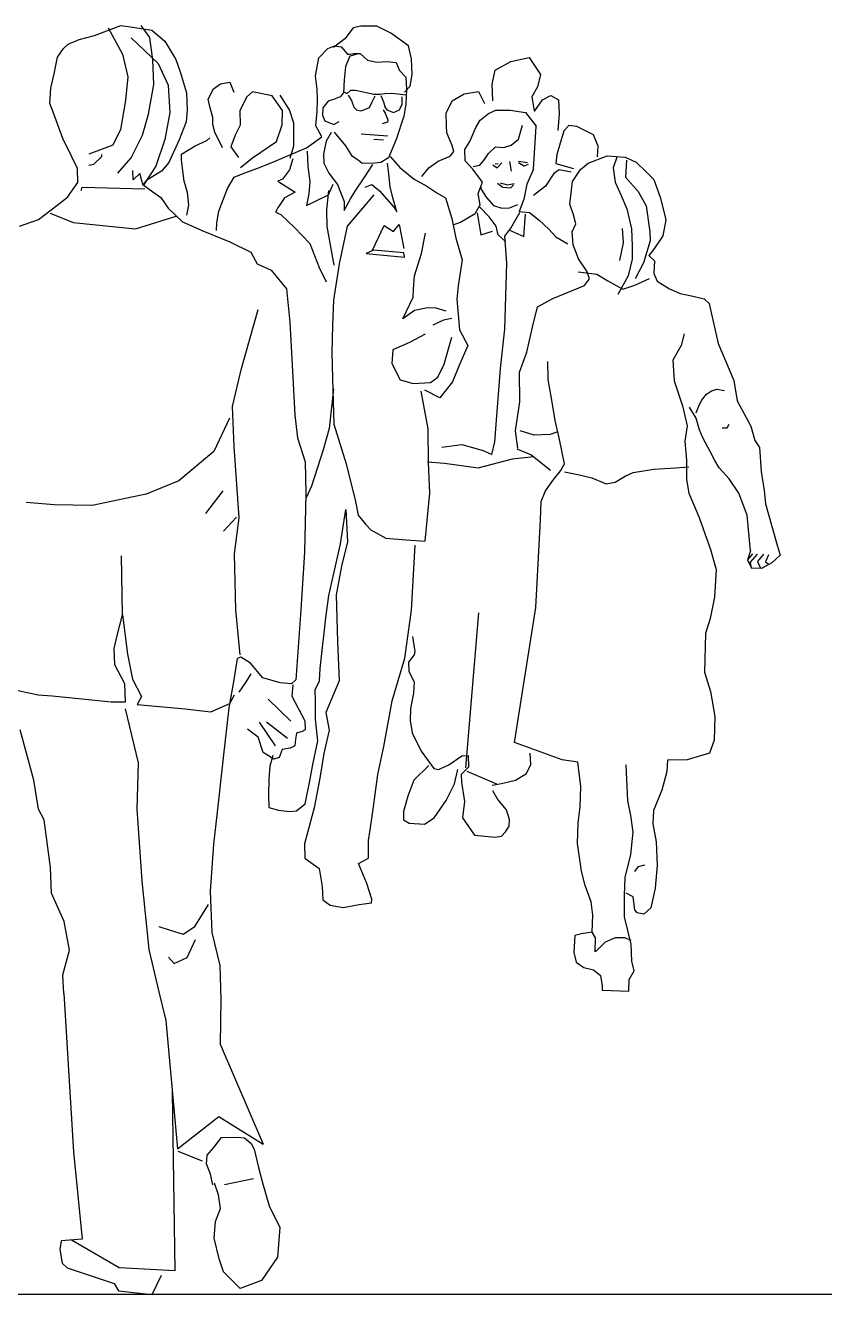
# Model space of a CAD drawing. Header units: millimetres. Extents: x 71 to 407, y 12 to 405.
# Drawn here: x 219.191 to 220.343, y 386.902 to 388.732 of the extents above; entities that cross this region are included whole.
import ezdxf

# ---------------------------------------------------------------- set-up
doc = ezdxf.new("R2010")
doc.units = ezdxf.units.MM
doc.header["$LTSCALE"] = 0.25
doc.layers.add('EXTERN-I', color=251, linetype='Continuous')
doc.layers.add('VEGETACAO', color=84, linetype='Continuous')

# ---------------------------------------------------------------- blocks, each defined once
blk = doc.blocks.new('Crowd')
for p, q in [((-0.0586, 1.8091), (-0.0366, 1.815)), ((-0.0366, 1.815), (0.0015, 1.8294)), ((-0.0168, 1.826), (0.0037, 1.788)), ((0.0015, 1.8294), (0.0154, 1.8272)), ((0.0154, 1.8272), (0.0461, 1.8225)), ((0.0432, 1.8117), (0.0307, 1.829)), ((0.0477, 1.7795), (0.0432, 1.8117)), ((0.0461, 1.8225), (0.0648, 1.8065)), ((0.3361, 1.8256), (0.3241, 1.8101)), ((0.3474, 1.828), (0.3361, 1.8256)), ((0.3704, 1.8284), (0.3474, 1.828)), ((0.3905, 1.818), (0.3704, 1.8284)), ((0.4162, 1.8), (0.3905, 1.818)), ((-0.0897, 1.7834), (-0.0814, 1.7958)), ((-0.0814, 1.7958), (-0.0747, 1.8021)), ((-0.0747, 1.8021), (-0.0586, 1.8091)), ((0.0165, 1.8112), (0.0554, 1.7742)), ((0.0648, 1.8065), (0.0805, 1.7801)), ((0.2868, 1.7826), (0.2998, 1.7959)), ((0.2998, 1.7959), (0.3096, 1.7998)), ((0.3241, 1.8101), (0.3081, 1.7976)), ((0.3096, 1.7998), (0.3188, 1.7984)), ((0.3188, 1.7984), (0.3282, 1.7878)), ((0.4203, 1.781), (0.4162, 1.8)), ((-0.0946, 1.7595), (-0.0897, 1.7834)), ((0.0037, 1.788), (0.0113, 1.7551)), ((0.0489, 1.7443), (0.0477, 1.7795)), ((0.0805, 1.7801), (0.087, 1.7624)), ((0.282, 1.7564), (0.2868, 1.7826)), ((0.3313, 1.7848), (0.3254, 1.7703)), ((0.3282, 1.7878), (0.3312, 1.7879)), ((0.3312, 1.7879), (0.3373, 1.7889)), ((0.3404, 1.7874), (0.3313, 1.7848)), ((0.3373, 1.7889), (0.3465, 1.789)), ((0.3465, 1.789), (0.3568, 1.7791)), ((0.3568, 1.7791), (0.3706, 1.7763)), ((0.3706, 1.7763), (0.3851, 1.7774)), ((0.3851, 1.7774), (0.3982, 1.776)), ((0.3982, 1.776), (0.403, 1.7645)), ((0.4215, 1.7587), (0.4203, 1.781)), ((0.541, 1.7646), (0.5638, 1.7772)), ((0.5638, 1.7772), (0.5898, 1.7829)), ((0.5898, 1.7829), (0.6064, 1.7586)), ((-0.0997, 1.7388), (-0.0946, 1.7595)), ((0.0554, 1.7742), (0.0698, 1.7431)), ((0.087, 1.7624), (0.096, 1.7319)), ((0.3254, 1.7703), (0.3235, 1.751)), ((0.403, 1.7645), (0.4124, 1.7548)), ((0.4187, 1.7418), (0.4215, 1.7587)), ((0.5367, 1.7446), (0.541, 1.7646)), ((0.6064, 1.7586), (0.6021, 1.741)), ((-0.1009, 1.7165), (-0.0997, 1.7388)), ((0.0113, 1.7551), (0.0079, 1.7213)), ((0.0413, 1.7012), (0.0489, 1.7443)), ((0.0698, 1.7431), (0.0719, 1.7039)), ((0.1351, 1.738), (0.1449, 1.745)), ((0.1449, 1.745), (0.1586, 1.7476)), ((0.1586, 1.7476), (0.1643, 1.733)), ((0.2845, 1.7374), (0.282, 1.7564)), ((0.3235, 1.751), (0.3223, 1.7319)), ((0.4103, 1.7333), (0.4187, 1.7418)), ((0.4124, 1.7548), (0.4133, 1.7371)), ((0.5378, 1.7207), (0.5367, 1.7446)), ((0.6021, 1.741), (0.5938, 1.7262)), ((0.0079, 1.7213), (0.0009, 1.6791)), ((0.096, 1.7319), (0.0971, 1.7074)), ((0.1275, 1.7232), (0.1351, 1.738)), ((0.1301, 1.7104), (0.1275, 1.7232)), ((0.1828, 1.7265), (0.1731, 1.7065)), ((0.191, 1.7335), (0.1828, 1.7265)), ((0.2196, 1.7278), (0.191, 1.7335)), ((0.2344, 1.7066), (0.2196, 1.7278)), ((0.2445, 1.7076), (0.231, 1.7289)), ((0.2844, 1.7059), (0.2848, 1.7221)), ((0.2848, 1.7221), (0.2845, 1.7374)), ((0.3001, 1.7199), (0.2926, 1.7106)), ((0.3078, 1.7224), (0.3001, 1.7199)), ((0.3178, 1.7263), (0.3078, 1.7224)), ((0.3223, 1.7319), (0.3178, 1.7263)), ((0.3229, 1.7334), (0.3275, 1.7311)), ((0.3275, 1.7311), (0.3329, 1.7358)), ((0.3291, 1.7289), (0.3338, 1.7213)), ((0.3329, 1.7358), (0.3397, 1.7359)), ((0.3338, 1.7213), (0.3371, 1.7113)), ((0.3397, 1.7359), (0.3659, 1.7302)), ((0.3632, 1.7181), (0.3682, 1.7279)), ((0.3659, 1.7302), (0.3736, 1.7303)), ((0.3736, 1.7303), (0.3751, 1.7303)), ((0.3751, 1.7303), (0.3821, 1.7313)), ((0.3763, 1.7285), (0.3799, 1.719)), ((0.3821, 1.7313), (0.3919, 1.7315)), ((0.3919, 1.7315), (0.4134, 1.7294)), ((0.4069, 1.7155), (0.4067, 1.7262)), ((0.4133, 1.7371), (0.4121, 1.7156)), ((0.4706, 1.7028), (0.4789, 1.7206)), ((0.4789, 1.7206), (0.4962, 1.7308)), ((0.4962, 1.7308), (0.517, 1.7342)), ((0.517, 1.7342), (0.5256, 1.7168)), ((0.5938, 1.7262), (0.5972, 1.7063)), ((0.598, 1.7064), (0.6092, 1.7219)), ((0.6092, 1.7219), (0.6213, 1.7282)), ((0.6213, 1.7282), (0.6322, 1.7222)), ((0.6322, 1.7222), (0.6334, 1.7017)), ((-0.0968, 1.7058), (-0.1009, 1.7165)), ((-0.0823, 1.6662), (-0.0968, 1.7058)), ((0.0719, 1.7039), (0.0649, 1.6648)), ((0.0971, 1.7074), (0.0958, 1.6905)), ((0.134, 1.6966), (0.1301, 1.7104)), ((0.1731, 1.7065), (0.1734, 1.6856)), ((0.2341, 1.686), (0.2344, 1.7066)), ((0.2509, 1.6884), (0.2445, 1.7076)), ((0.2823, 1.6844), (0.2844, 1.7059)), ((0.2926, 1.7106), (0.2921, 1.6998)), ((0.3371, 1.7113), (0.3411, 1.7077)), ((0.3411, 1.7077), (0.3472, 1.7062)), ((0.3472, 1.7062), (0.3518, 1.7078)), ((0.3518, 1.7078), (0.3599, 1.7109)), ((0.3599, 1.7109), (0.3632, 1.7181)), ((0.3794, 1.7074), (0.3825, 1.7029)), ((0.3799, 1.719), (0.3819, 1.7119)), ((0.3819, 1.7119), (0.3847, 1.7075)), ((0.3825, 1.7029), (0.3864, 1.6931)), ((0.3847, 1.7075), (0.3943, 1.704)), ((0.3943, 1.704), (0.4031, 1.7078)), ((0.4031, 1.7078), (0.4045, 1.7109)), ((0.4045, 1.7109), (0.4069, 1.7155)), ((0.4121, 1.7156), (0.4093, 1.6987)), ((0.4709, 1.6844), (0.4706, 1.7028)), ((0.5192, 1.6928), (0.5313, 1.7022)), ((0.5313, 1.7022), (0.5419, 1.707)), ((0.5419, 1.707), (0.5625, 1.7073)), ((0.5625, 1.7073), (0.5849, 1.704)), ((0.5849, 1.704), (0.5999, 1.6843)), ((0.5972, 1.7063), (0.598, 1.7064)), ((0.6334, 1.7017), (0.6314, 1.6778)), ((0.0326, 1.6711), (0.0413, 1.7012)), ((0.0958, 1.6905), (0.0855, 1.6643)), ((0.1342, 1.6865), (0.134, 1.6966)), ((0.1368, 1.6752), (0.1342, 1.6865)), ((0.1734, 1.6856), (0.166, 1.6711)), ((0.2259, 1.662), (0.2341, 1.686)), ((0.2506, 1.6556), (0.2509, 1.6884)), ((0.2911, 1.6685), (0.2823, 1.6844)), ((0.2921, 1.6998), (0.2953, 1.6916)), ((0.2953, 1.6916), (0.3083, 1.6863)), ((0.3083, 1.6863), (0.3159, 1.691)), ((0.3858, 1.69), (0.3782, 1.6874)), ((0.3864, 1.6931), (0.3858, 1.69)), ((0.4093, 1.6987), (0.3985, 1.6648)), ((0.4711, 1.6745), (0.4709, 1.6844)), ((0.5132, 1.682), (0.5192, 1.6928)), ((0.5748, 1.6655), (0.5806, 1.6855)), ((0.5963, 1.622), (0.5999, 1.6843)), ((0.6474, 1.685), (0.6399, 1.6772)), ((0.6589, 1.6837), (0.6474, 1.685)), ((0.6829, 1.6718), (0.6589, 1.6837)), ((-0.069, 1.6397), (-0.0823, 1.6662)), ((0.0009, 1.6791), (-0.0101, 1.6566)), ((0.0163, 1.6386), (0.0326, 1.6711)), ((0.1254, 1.6634), (0.1299, 1.6674)), ((0.1479, 1.653), (0.1368, 1.6752)), ((0.166, 1.6711), (0.1601, 1.6541)), ((0.269, 1.6528), (0.2911, 1.6685)), ((0.3048, 1.6749), (0.2973, 1.6625)), ((0.3259, 1.6555), (0.3094, 1.6756)), ((0.3476, 1.6729), (0.3864, 1.6702)), ((0.3663, 1.6651), (0.3801, 1.6645)), ((0.479, 1.6562), (0.4711, 1.6745)), ((0.5043, 1.6619), (0.5132, 1.682)), ((0.5642, 1.6567), (0.5748, 1.6655)), ((0.6399, 1.6772), (0.6297, 1.6433)), ((0.6893, 1.6551), (0.6829, 1.6718)), ((-0.0101, 1.6566), (-0.0445, 1.6438)), ((0.0649, 1.6648), (0.0517, 1.6263)), ((0.0855, 1.6643), (0.0707, 1.6318)), ((0.0889, 1.6438), (0.1086, 1.6555)), ((0.1086, 1.6555), (0.1254, 1.6634)), ((0.1601, 1.6541), (0.1711, 1.639)), ((0.1911, 1.6384), (0.2259, 1.662)), ((0.244, 1.6423), (0.269, 1.6528)), ((0.2456, 1.6378), (0.2506, 1.6556)), ((0.27, 1.6482), (0.271, 1.6259)), ((0.2973, 1.6625), (0.2937, 1.644)), ((0.3353, 1.6402), (0.3259, 1.6555)), ((0.3985, 1.6648), (0.3873, 1.6385)), ((0.4762, 1.6409), (0.4816, 1.6477)), ((0.4816, 1.6477), (0.479, 1.6562)), ((0.4975, 1.6504), (0.5043, 1.6619)), ((0.4978, 1.6342), (0.4975, 1.6504)), ((0.5313, 1.6448), (0.5413, 1.6542)), ((0.5413, 1.6542), (0.5536, 1.6535)), ((0.5536, 1.6535), (0.5642, 1.6567)), ((0.6887, 1.6397), (0.6893, 1.6551)), ((-0.061, 1.6229), (-0.069, 1.6397)), ((-0.0449, 1.6278), (-0.0373, 1.6294)), ((-0.0373, 1.6294), (-0.0261, 1.6403)), ((-0.0261, 1.6403), (-0.0261, 1.6434)), ((-0.0027, 1.6162), (0.0163, 1.6386)), ((0.0707, 1.6318), (0.0602, 1.6194)), ((0.089, 1.6352), (0.0889, 1.6438)), ((0.0926, 1.6046), (0.089, 1.6352)), ((0.1738, 1.6243), (0.1911, 1.6384)), ((0.1974, 1.6232), (0.2203, 1.6321)), ((0.2203, 1.6321), (0.244, 1.6423)), ((0.2493, 1.6372), (0.2444, 1.6209)), ((0.2937, 1.644), (0.2939, 1.6309)), ((0.2939, 1.6309), (0.3012, 1.6165)), ((0.3436, 1.6352), (0.3353, 1.6402)), ((0.3491, 1.6302), (0.3436, 1.6352)), ((0.3675, 1.6305), (0.3491, 1.6302)), ((0.351, 1.6081), (0.3645, 1.629)), ((0.376, 1.6316), (0.3675, 1.6305)), ((0.3873, 1.6385), (0.376, 1.6316)), ((0.3877, 1.6155), (0.3859, 1.6308)), ((0.3897, 1.6401), (0.4038, 1.6243)), ((0.4452, 1.6241), (0.4588, 1.6336)), ((0.4588, 1.6336), (0.4762, 1.6409)), ((0.5087, 1.6221), (0.4978, 1.6342)), ((0.5187, 1.6277), (0.5254, 1.6362)), ((0.5254, 1.6362), (0.5313, 1.6448)), ((0.5408, 1.6296), (0.5454, 1.6304)), ((0.544, 1.6242), (0.5508, 1.6313)), ((0.5616, 1.633), (0.564, 1.6193)), ((0.5876, 1.6311), (0.5745, 1.6332)), ((0.5745, 1.6317), (0.5816, 1.6272)), ((0.5816, 1.6264), (0.5892, 1.6295)), ((0.6297, 1.6433), (0.6284, 1.6302)), ((0.6284, 1.6302), (0.6537, 1.6229)), ((0.6638, 1.6216), (0.675, 1.6309)), ((0.675, 1.6309), (0.7025, 1.6415)), ((0.7025, 1.6415), (0.7286, 1.6395)), ((0.7163, 1.6393), (0.7113, 1.6239)), ((0.7286, 1.6395), (0.744, 1.6321)), ((0.7302, 1.6349), (0.7291, 1.6104)), ((0.744, 1.6321), (0.7581, 1.6185)), ((-0.0607, 1.603), (-0.061, 1.6229)), ((0.019, 1.6065), (0.0187, 1.6203)), ((0.0289, 1.6158), (0.019, 1.6065)), ((0.0338, 1.5984), (0.0289, 1.6158)), ((0.0517, 1.6263), (0.0338, 1.5984)), ((0.0602, 1.6194), (0.0389, 1.6061)), ((0.155, 1.5942), (0.1648, 1.6104)), ((0.1648, 1.6104), (0.18, 1.6168)), ((0.18, 1.6168), (0.1974, 1.6232)), ((0.2444, 1.6209), (0.2345, 1.6078)), ((0.271, 1.6259), (0.2737, 1.6045)), ((0.3012, 1.6165), (0.3137, 1.5999)), ((0.3895, 1.5965), (0.3877, 1.6155)), ((0.4038, 1.6243), (0.424, 1.6078)), ((0.4353, 1.6117), (0.4452, 1.6241)), ((0.5228, 1.6033), (0.5087, 1.6221)), ((0.5095, 1.6261), (0.5187, 1.6277)), ((0.5378, 1.6281), (0.544, 1.6242)), ((0.5963, 1.622), (0.5866, 1.6004)), ((0.6256, 1.6157), (0.6136, 1.5977)), ((0.6332, 1.6211), (0.6256, 1.6157)), ((0.6507, 1.6176), (0.6332, 1.6211)), ((0.6525, 1.6045), (0.6638, 1.6216)), ((0.7113, 1.6239), (0.7138, 1.6033)), ((0.7291, 1.6104), (0.7471, 1.5898)), ((0.7581, 1.6185), (0.7698, 1.6073)), ((-0.0757, 1.5819), (-0.0607, 1.603)), ((-0.0559, 1.5915), (-0.0545, 1.5961)), ((-0.0545, 1.5961), (0.036, 1.5938)), ((0.0389, 1.6061), (0.0329, 1.5999)), ((0.0329, 1.5999), (0.0477, 1.5892)), ((0.0975, 1.5885), (0.0926, 1.6046)), ((0.1426, 1.5616), (0.155, 1.5942)), ((0.2345, 1.6078), (0.2277, 1.6046)), ((0.2277, 1.6046), (0.2525, 1.5888)), ((0.2737, 1.6045), (0.2725, 1.5867)), ((0.3008, 1.585), (0.3075, 1.6004)), ((0.3137, 1.5999), (0.3233, 1.5753)), ((0.339, 1.5902), (0.351, 1.6081)), ((0.3536, 1.5959), (0.3634, 1.5998)), ((0.3634, 1.5998), (0.3743, 1.5908)), ((0.3928, 1.5825), (0.3895, 1.5965)), ((0.424, 1.6078), (0.4425, 1.5974)), ((0.4425, 1.5974), (0.4571, 1.5882)), ((0.5163, 1.587), (0.5228, 1.6033)), ((0.5199, 1.5969), (0.5215, 1.5923)), ((0.5215, 1.5923), (0.5278, 1.5817)), ((0.5443, 1.6021), (0.5521, 1.5959)), ((0.5483, 1.6022), (0.559, 1.5993)), ((0.5521, 1.5959), (0.5637, 1.5954)), ((0.559, 1.5993), (0.5682, 1.6016)), ((0.5637, 1.5954), (0.5674, 1.5994)), ((0.5866, 1.6004), (0.5824, 1.5788)), ((0.6136, 1.5977), (0.5961, 1.5843)), ((0.6484, 1.5714), (0.6525, 1.6045)), ((0.7138, 1.6033), (0.7227, 1.5842)), ((0.7698, 1.6073), (0.7795, 1.5805)), ((-0.0969, 1.5647), (-0.0757, 1.5819)), ((0.0477, 1.5892), (0.0592, 1.5811)), ((0.0592, 1.5811), (0.0696, 1.5659)), ((0.0993, 1.5701), (0.0975, 1.5885)), ((0.2373, 1.5809), (0.2275, 1.5661)), ((0.2525, 1.5888), (0.2373, 1.5809)), ((0.2725, 1.5867), (0.2688, 1.5698)), ((0.2688, 1.5698), (0.3008, 1.585)), ((0.3007, 1.5911), (0.2981, 1.5635)), ((0.3233, 1.5753), (0.3235, 1.5624)), ((0.3235, 1.5624), (0.3324, 1.5794)), ((0.3661, 1.5852), (0.3276, 1.5401)), ((0.3324, 1.5794), (0.339, 1.5902)), ((0.3743, 1.5908), (0.3955, 1.5666)), ((0.3993, 1.5605), (0.3928, 1.5825)), ((0.4571, 1.5882), (0.4695, 1.5807)), ((0.4695, 1.5807), (0.4786, 1.5511)), ((0.5196, 1.5708), (0.5163, 1.587)), ((0.5278, 1.5817), (0.5387, 1.5696)), ((0.5824, 1.5788), (0.5756, 1.561)), ((0.7227, 1.5842), (0.7307, 1.565)), ((0.7471, 1.5898), (0.7588, 1.5694)), ((0.7795, 1.5805), (0.7868, 1.5491)), ((-0.1172, 1.5497), (-0.0969, 1.5647)), ((-0.1005, 1.5585), (-0.0674, 1.5453)), ((0.0696, 1.5659), (0.0905, 1.5463)), ((0.0965, 1.5556), (0.0993, 1.5701)), ((0.1398, 1.5447), (0.1426, 1.5616)), ((0.2275, 1.5661), (0.2245, 1.5599)), ((0.2245, 1.5599), (0.2322, 1.5569)), ((0.2322, 1.5569), (0.2518, 1.5382)), ((0.2981, 1.5635), (0.2985, 1.5396)), ((0.3955, 1.5666), (0.3993, 1.5605)), ((0.4909, 1.5458), (0.5122, 1.5584)), ((0.5122, 1.5584), (0.5196, 1.5708)), ((0.5152, 1.5593), (0.5203, 1.5272)), ((0.5322, 1.5535), (0.5188, 1.5671)), ((0.5387, 1.5696), (0.5504, 1.566)), ((0.5504, 1.566), (0.5618, 1.5662)), ((0.5618, 1.5662), (0.5739, 1.571)), ((0.5638, 1.5371), (0.5765, 1.5595)), ((0.5756, 1.561), (0.5903, 1.5597)), ((0.5824, 1.5252), (0.5849, 1.5574)), ((0.5903, 1.5597), (0.6043, 1.5485)), ((0.6541, 1.5561), (0.6484, 1.5714)), ((0.6574, 1.5433), (0.6541, 1.5561)), ((0.7307, 1.565), (0.7373, 1.536)), ((0.7588, 1.5694), (0.7641, 1.5318)), ((-0.1447, 1.5401), (-0.1172, 1.5497)), ((-0.0674, 1.5453), (0.0225, 1.536)), ((0.0225, 1.536), (0.0811, 1.5545)), ((0.0905, 1.5463), (0.1198, 1.533)), ((0.1391, 1.5339), (0.1398, 1.5447)), ((0.2518, 1.5382), (0.2737, 1.5147)), ((0.2985, 1.5396), (0.3086, 1.4839)), ((0.3276, 1.5401), (0.3162, 1.4856)), ((0.3643, 1.5054), (0.3812, 1.541)), ((0.3812, 1.541), (0.3945, 1.532)), ((0.3945, 1.532), (0.4027, 1.5422)), ((0.4027, 1.5422), (0.4094, 1.5077)), ((0.4786, 1.5511), (0.4843, 1.5227)), ((0.4804, 1.542), (0.4909, 1.5458)), ((0.5423, 1.5399), (0.5322, 1.5535)), ((0.5455, 1.5276), (0.5423, 1.5399)), ((0.5548, 1.5254), (0.5638, 1.5371)), ((0.6043, 1.5485), (0.6183, 1.5356)), ((0.6521, 1.5316), (0.6574, 1.5433)), ((0.7868, 1.5491), (0.7826, 1.526)), ((0.1198, 1.533), (0.1586, 1.5174)), ((0.4349, 1.5004), (0.4406, 1.5297)), ((0.4843, 1.5227), (0.4933, 1.4915)), ((0.5203, 1.5272), (0.5371, 1.5328)), ((0.5564, 1.5171), (0.5455, 1.5276)), ((0.5578, 1.4864), (0.5548, 1.5254)), ((0.5607, 1.5347), (0.5824, 1.5252)), ((0.6183, 1.5356), (0.6286, 1.5244)), ((0.6286, 1.5244), (0.6456, 1.5146)), ((0.6533, 1.5132), (0.6521, 1.5316)), ((0.7241, 1.5367), (0.7253, 1.5159)), ((0.7373, 1.536), (0.7383, 1.5115)), ((0.7643, 1.5189), (0.7549, 1.4872)), ((0.7641, 1.5318), (0.7643, 1.5189)), ((0.7826, 1.526), (0.7699, 1.5068)), ((0.1586, 1.5174), (0.1887, 1.5026)), ((0.1887, 1.5026), (0.1981, 1.4858)), ((0.2737, 1.5147), (0.2872, 1.4805)), ((0.3658, 1.5054), (0.3552, 1.5007)), ((0.3552, 1.5007), (0.4105, 1.4954)), ((0.4095, 1.5015), (0.3658, 1.5054)), ((0.4105, 1.4954), (0.4095, 1.5015)), ((0.4247, 1.4681), (0.4349, 1.5004)), ((0.6613, 1.4927), (0.6533, 1.5132)), ((0.7253, 1.5159), (0.7203, 1.4906)), ((0.7383, 1.5115), (0.7386, 1.4924)), ((0.7699, 1.5068), (0.7624, 1.4974)), ((0.1981, 1.4858), (0.2182, 1.4763)), ((0.3162, 1.4856), (0.3079, 1.4333)), ((0.4933, 1.4915), (0.4878, 1.4538)), ((0.5547, 1.3913), (0.5578, 1.4864)), ((0.673, 1.4752), (0.6613, 1.4927)), ((0.7386, 1.4924), (0.7329, 1.4685)), ((0.7549, 1.4872), (0.743, 1.464)), ((0.7624, 1.4974), (0.7709, 1.4899)), ((0.7709, 1.4899), (0.7696, 1.4715)), ((0.2182, 1.4763), (0.2401, 1.4497)), ((0.2872, 1.4805), (0.2976, 1.4599)), ((0.4235, 1.449), (0.4247, 1.4681)), ((0.6607, 1.4743), (0.6877, 1.4708)), ((0.6696, 1.4545), (0.6771, 1.4638)), ((0.6771, 1.4638), (0.673, 1.4752)), ((0.6877, 1.4708), (0.7032, 1.4612)), ((0.7329, 1.4685), (0.718, 1.4415)), ((0.7423, 1.4548), (0.7636, 1.4644)), ((0.7696, 1.4715), (0.7744, 1.4608)), ((0.2401, 1.4497), (0.2448, 1.4016)), ((0.4228, 1.4374), (0.4235, 1.449)), ((0.4878, 1.4538), (0.4857, 1.4347)), ((0.6239, 1.4354), (0.6696, 1.4545)), ((0.7032, 1.4612), (0.7249, 1.4493)), ((0.7249, 1.4493), (0.7423, 1.4548)), ((0.7744, 1.4608), (0.7923, 1.4495)), ((0.7923, 1.4495), (0.8078, 1.443)), ((0.3079, 1.4333), (0.3063, 1.3971)), ((0.408, 1.4065), (0.4228, 1.4374)), ((0.4857, 1.4347), (0.4895, 1.3903)), ((0.6018, 1.4234), (0.6239, 1.4354)), ((0.8078, 1.443), (0.8238, 1.4393)), ((0.8238, 1.4393), (0.8423, 1.435)), ((0.8423, 1.435), (0.8494, 1.4283)), ((0.8494, 1.4283), (0.8527, 1.413)), ((0.1754, 1.3346), (0.1992, 1.4199)), ((0.4246, 1.4183), (0.408, 1.4065)), ((0.4438, 1.4224), (0.4246, 1.4183)), ((0.4561, 1.4219), (0.4438, 1.4224)), ((0.4706, 1.4176), (0.4561, 1.4219)), ((0.5946, 1.3942), (0.6018, 1.4234)), ((0.8527, 1.413), (0.8626, 1.3709)), ((0.2448, 1.4016), (0.2479, 1.3487)), ((0.3063, 1.3971), (0.3054, 1.3573)), ((0.4663, 1.4043), (0.451, 1.3973)), ((0.4785, 1.4069), (0.4663, 1.4043)), ((0.5487, 1.3345), (0.5547, 1.3913)), ((0.5866, 1.3581), (0.5946, 1.3942)), ((0.4399, 1.384), (0.4177, 1.3722)), ((0.4673, 1.3408), (0.4783, 1.38)), ((0.4895, 1.3903), (0.5015, 1.3681)), ((0.8133, 1.3848), (0.809, 1.3679)), ((0.3054, 1.3573), (0.3069, 1.303)), ((0.3934, 1.3618), (0.3921, 1.3418)), ((0.4177, 1.3722), (0.3934, 1.3618)), ((0.5015, 1.3681), (0.4888, 1.3381)), ((0.5763, 1.3295), (0.5866, 1.3581)), ((0.809, 1.3679), (0.7971, 1.3469)), ((0.8626, 1.3709), (0.885, 1.3176)), ((0.2479, 1.3487), (0.2523, 1.2675)), ((0.3921, 1.3418), (0.4041, 1.3183)), ((0.4584, 1.3223), (0.4673, 1.3408)), ((0.4888, 1.3381), (0.4793, 1.3156)), ((0.6173, 1.3187), (0.6168, 1.3448)), ((0.7971, 1.3469), (0.7991, 1.3171)), ((0.1625, 1.2798), (0.1754, 1.3346)), ((0.4041, 1.3183), (0.4226, 1.3132)), ((0.4478, 1.3144), (0.4584, 1.3223)), ((0.5405, 1.2292), (0.5487, 1.3345)), ((0.5764, 1.2865), (0.5763, 1.3295)), ((0.6223, 1.2919), (0.6173, 1.3187)), ((0.885, 1.3176), (0.89, 1.2879)), ((0.3078, 1.3052), (0.3017, 1.2483)), ((0.3069, 1.303), (0.3086, 1.2546)), ((0.4226, 1.3132), (0.4478, 1.3144)), ((0.4443, 1.2476), (0.4342, 1.302)), ((0.4613, 1.2923), (0.4396, 1.3036)), ((0.4793, 1.3156), (0.4613, 1.2923)), ((0.7991, 1.3171), (0.8111, 1.2811)), ((0.8454, 1.2979), (0.853, 1.3026)), ((0.853, 1.3026), (0.8606, 1.305)), ((0.8606, 1.305), (0.8714, 1.3029)), ((0.5701, 1.245), (0.5764, 1.2865)), ((0.6274, 1.2598), (0.6223, 1.2919)), ((0.8111, 1.2811), (0.8177, 1.2521)), ((0.8341, 1.2793), (0.8386, 1.2886)), ((0.8386, 1.2886), (0.8454, 1.2979)), ((0.89, 1.2879), (0.9097, 1.2514)), ((0.1582, 1.2629), (0.1357, 1.215)), ((0.165, 1.2224), (0.1625, 1.2798)), ((0.2523, 1.2675), (0.2559, 1.2347)), ((0.8306, 1.2631), (0.8212, 1.2791)), ((0.8305, 1.2707), (0.8341, 1.2793)), ((0.8355, 1.2463), (0.8306, 1.2631)), ((0.3017, 1.2483), (0.293, 1.2175)), ((0.3086, 1.2546), (0.3264, 1.1975)), ((0.4451, 1.1994), (0.4443, 1.2476)), ((0.5735, 1.2199), (0.5701, 1.245)), ((0.5971, 1.2387), (0.5771, 1.2451)), ((0.6333, 1.2347), (0.6274, 1.2598)), ((0.8177, 1.2521), (0.8143, 1.2299)), ((0.8403, 1.235), (0.8355, 1.2463)), ((0.8683, 1.2492), (0.8753, 1.2493)), ((0.8753, 1.2493), (0.8783, 1.2546)), ((0.9097, 1.2514), (0.9155, 1.2307)), ((0.2559, 1.2347), (0.2672, 1.2002)), ((0.5362, 1.2107), (0.5405, 1.2292)), ((0.6201, 1.2397), (0.5971, 1.2387)), ((0.6301, 1.2429), (0.6201, 1.2397)), ((0.6407, 1.1971), (0.6333, 1.2347)), ((0.8143, 1.2299), (0.817, 1.2024)), ((0.8514, 1.2143), (0.8403, 1.235)), ((0.9155, 1.2307), (0.9218, 1.221)), ((0.1357, 1.215), (0.0852, 1.1727)), ((0.1679, 1.1741), (0.165, 1.2224)), ((0.293, 1.2175), (0.2763, 1.1651)), ((0.464, 1.2212), (0.493, 1.2254)), ((0.493, 1.2254), (0.5239, 1.2167)), ((0.5239, 1.2167), (0.5362, 1.2107)), ((0.5661, 1.2044), (0.5969, 1.208)), ((0.5923, 1.2101), (0.5729, 1.2184)), ((0.6209, 1.1876), (0.5923, 1.2101)), ((0.8577, 1.2022), (0.8514, 1.2143)), ((0.9218, 1.221), (0.9245, 1.1864)), ((0.2672, 1.2002), (0.2679, 1.1551)), ((0.3264, 1.1975), (0.3395, 1.1431)), ((0.4435, 1.2), (0.4681, 1.1982)), ((0.4467, 1.155), (0.4451, 1.1994)), ((0.4681, 1.1982), (0.5166, 1.1914)), ((0.5166, 1.1914), (0.5661, 1.2044)), ((0.6356, 1.1878), (0.6407, 1.1971)), ((0.7399, 1.1849), (0.7696, 1.1894)), ((0.7696, 1.1894), (0.8011, 1.1914)), ((0.8011, 1.1914), (0.8202, 1.1932)), ((0.817, 1.2024), (0.8167, 1.1748)), ((0.864, 1.1915), (0.8577, 1.2022)), ((0.8781, 1.1758), (0.864, 1.1915)), ((0.0852, 1.1727), (0.0379, 1.1536)), ((0.1719, 1.1196), (0.1679, 1.1741)), ((0.6137, 1.1583), (0.6257, 1.1754)), ((0.6257, 1.1754), (0.6356, 1.1878)), ((0.6409, 1.1857), (0.6602, 1.1821)), ((0.6602, 1.1821), (0.6802, 1.1772)), ((0.6802, 1.1772), (0.701, 1.1683)), ((0.7141, 1.1707), (0.7284, 1.1795)), ((0.7284, 1.1795), (0.7399, 1.1849)), ((0.8167, 1.1748), (0.8201, 1.1549)), ((0.8922, 1.1552), (0.8781, 1.1758)), ((0.9245, 1.1864), (0.9289, 1.1589)), ((0.0379, 1.1536), (-0.04, 1.137)), ((0.1483, 1.1584), (0.1234, 1.1258)), ((0.2679, 1.1551), (0.2662, 1.0699)), ((0.2763, 1.1651), (0.268, 1.1475)), ((0.4401, 1.0856), (0.4467, 1.155)), ((0.6072, 1.1429), (0.6137, 1.1583)), ((0.701, 1.1683), (0.7141, 1.1707)), ((0.8201, 1.1549), (0.8352, 1.1197)), ((0.9041, 1.1232), (0.8922, 1.1552)), ((0.9289, 1.1589), (0.9308, 1.1396)), ((-0.0946, 1.1383), (-0.1351, 1.1416)), ((-0.04, 1.137), (-0.0946, 1.1383)), ((0.3395, 1.1431), (0.3436, 1.1233)), ((0.6061, 1.1168), (0.6072, 1.1429)), ((0.9308, 1.1396), (0.9477, 1.0801)), ((0.1682, 1.1204), (0.1492, 1.1002)), ((0.1651, 1.0674), (0.1719, 1.1196)), ((0.3182, 1.0821), (0.3259, 1.1313)), ((0.3259, 1.1313), (0.3282, 1.0847)), ((0.3436, 1.1233), (0.3498, 1.1157)), ((0.5996, 0.9901), (0.6061, 1.1168)), ((0.8352, 1.1197), (0.8512, 1.0739)), ((0.9089, 1.0718), (0.9041, 1.1232)), ((0.3498, 1.1157), (0.3539, 1.1103)), ((0.3539, 1.1103), (0.3617, 1.1021)), ((0.3617, 1.1021), (0.3833, 1.0902)), ((0.311, 1.0498), (0.3182, 1.0821)), ((0.3282, 1.0847), (0.3196, 1.0499)), ((0.3833, 1.0902), (0.4125, 1.0876)), ((0.4125, 1.0876), (0.4401, 1.0856)), ((0.4203, 0.9865), (0.4255, 1.0801)), ((0.9477, 1.0801), (0.9519, 1.0657)), ((0.004, 0.9798), (0.0026, 1.0647)), ((0.1673, 0.987), (0.1651, 1.0674)), ((0.2662, 1.0699), (0.2608, 0.987)), ((0.8512, 1.0739), (0.8594, 1.0449)), ((0.9089, 1.0718), (0.9047, 1.0588)), ((0.9118, 1.0674), (0.9047, 1.0588)), ((0.9089, 1.0554), (0.9193, 1.0671)), ((0.9276, 1.0671), (0.9193, 1.0564)), ((0.935, 1.0661), (0.9306, 1.0562)), ((0.9519, 1.0657), (0.9398, 1.0548)), ((0.301, 1.0076), (0.311, 1.0498)), ((0.3196, 1.0499), (0.3117, 1.0084)), ((0.8594, 1.0449), (0.857, 1.005)), ((0.9047, 1.0588), (0.9106, 1.047)), ((0.9106, 1.047), (0.9089, 1.0554)), ((0.9248, 1.0465), (0.9106, 1.047)), ((0.9193, 1.0564), (0.9229, 1.0477)), ((0.9398, 1.0548), (0.9248, 1.0465)), ((0.9306, 1.0562), (0.9344, 1.0532)), ((0.2969, 0.9753), (0.301, 1.0076)), ((0.3117, 1.0084), (0.3137, 0.941)), ((0.569, 0.7957), (0.5996, 0.9901)), ((0.857, 1.005), (0.8507, 0.9743)), ((-0.0041, 0.9496), (0.004, 0.9798)), ((0.004, 0.9798), (0.011, 0.9231)), ((0.1736, 0.9218), (0.1673, 0.987)), ((0.2608, 0.987), (0.2539, 0.8857)), ((0.2889, 0.9022), (0.2969, 0.9753)), ((0.4107, 0.9174), (0.4203, 0.9865)), ((0.4986, 0.7592), (0.5176, 0.9826)), ((0.8507, 0.9743), (0.844, 0.9527)), ((0.844, 0.9527), (0.8427, 0.8968)), ((-0.0084, 0.9311), (-0.0041, 0.9496)), ((0.3137, 0.941), (0.3161, 0.8843)), ((0.4218, 0.9486), (0.4253, 0.927)), ((-0.0071, 0.9075), (-0.0084, 0.9311)), ((0.011, 0.9231), (0.0184, 0.8871)), ((0.1691, 0.9165), (0.1643, 0.8858)), ((0.1745, 0.9188), (0.1691, 0.9165)), ((0.1884, 0.9098), (0.1745, 0.9188)), ((0.3924, 0.8557), (0.4107, 0.9174)), ((0.4241, 0.9218), (0.4159, 0.9112)), ((0.4253, 0.927), (0.4241, 0.9218)), ((0.0071, 0.8801), (-0.0071, 0.9075)), ((0.2063, 0.8886), (0.1884, 0.9098)), ((0.2876, 0.8847), (0.2889, 0.9022)), ((0.4159, 0.9112), (0.4166, 0.8982)), ((0.4166, 0.8982), (0.4242, 0.8827)), ((0.8427, 0.8968), (0.8515, 0.8693)), ((0.0082, 0.8541), (0.0071, 0.8801)), ((0.0184, 0.8871), (0.0311, 0.8621)), ((0.1643, 0.8858), (0.1573, 0.8458)), ((0.1812, 0.8821), (0.1714, 0.8681)), ((0.1887, 0.8945), (0.1812, 0.8821)), ((0.231, 0.8814), (0.2063, 0.8886)), ((0.2472, 0.8801), (0.231, 0.8814)), ((0.2539, 0.8857), (0.2472, 0.8801)), ((0.2494, 0.8786), (0.2481, 0.8626)), ((0.2817, 0.8715), (0.2876, 0.8847)), ((0.3161, 0.8843), (0.2969, 0.8389)), ((0.4242, 0.8827), (0.4231, 0.8665)), ((-0.1577, 0.8729), (-0.1177, 0.8643)), ((-0.1177, 0.8643), (-0.0977, 0.8631)), ((-0.0977, 0.8631), (-0.0593, 0.8591)), ((0.0311, 0.8621), (0.0251, 0.8504)), ((0.1587, 0.8519), (0.1653, 0.8643)), ((0.2481, 0.8626), (0.2665, 0.8268)), ((0.282, 0.8561), (0.2817, 0.8715)), ((0.4231, 0.8665), (0.4188, 0.8448)), ((0.8515, 0.8693), (0.8576, 0.8333)), ((-0.0593, 0.8591), (-0.0124, 0.8544)), ((-0.0124, 0.8544), (0.0082, 0.8541)), ((0.0077, 0.844), (0.0265, 0.7661)), ((0.0251, 0.8504), (0.0942, 0.8439)), ((0.0942, 0.8439), (0.1311, 0.8399)), ((0.1311, 0.8399), (0.1587, 0.8519)), ((0.1573, 0.8458), (0.149, 0.7736)), ((0.2138, 0.8581), (0.2465, 0.8264)), ((0.2818, 0.8294), (0.282, 0.8561)), ((0.3805, 0.7896), (0.3924, 0.8557)), ((0.4188, 0.8448), (0.4185, 0.8273)), ((0.2006, 0.825), (0.2241, 0.7908)), ((0.2113, 0.8252), (0.2415, 0.8018)), ((0.2665, 0.8268), (0.2673, 0.8138)), ((0.2853, 0.7979), (0.2818, 0.8294)), ((0.2969, 0.8389), (0.3019, 0.8135)), ((0.4185, 0.8273), (0.4214, 0.8097)), ((0.8576, 0.8333), (0.8566, 0.7989)), ((-0.124, 0.7415), (-0.1436, 0.8139)), ((0.1994, 0.8035), (0.1839, 0.8147)), ((0.2545, 0.809), (0.2531, 0.8005)), ((0.2628, 0.8114), (0.2545, 0.809)), ((0.2673, 0.8138), (0.2628, 0.8114)), ((0.3019, 0.8135), (0.294, 0.7797)), ((0.4214, 0.8097), (0.4341, 0.7831)), ((0.2065, 0.7813), (0.1994, 0.8035)), ((0.2456, 0.7874), (0.2341, 0.7857)), ((0.2524, 0.7906), (0.2456, 0.7874)), ((0.2531, 0.8005), (0.2524, 0.7906)), ((0.2782, 0.7641), (0.2853, 0.7979)), ((0.372, 0.7496), (0.3805, 0.7896)), ((0.6378, 0.7708), (0.569, 0.7957)), ((0.8566, 0.7989), (0.8499, 0.7804)), ((0.149, 0.7736), (0.1405, 0.6952)), ((0.222, 0.7717), (0.2065, 0.7813)), ((0.2204, 0.7769), (0.2161, 0.7615)), ((0.2296, 0.774), (0.222, 0.7717)), ((0.2341, 0.7857), (0.2296, 0.774)), ((0.294, 0.7797), (0.2884, 0.7443)), ((0.4341, 0.7831), (0.4527, 0.7579)), ((0.4742, 0.7634), (0.493, 0.7762)), ((0.493, 0.7762), (0.5021, 0.7769)), ((0.5021, 0.7769), (0.5024, 0.76)), ((0.5923, 0.764), (0.5913, 0.7804)), ((0.66, 0.7672), (0.6378, 0.7708)), ((0.7896, 0.7702), (0.7883, 0.754)), ((0.8178, 0.7707), (0.7896, 0.7702)), ((0.8499, 0.7804), (0.8178, 0.7707)), ((0.0265, 0.7661), (0.0245, 0.6995)), ((0.0265, 0.7661), (0.0265, 0.7661)), ((0.2161, 0.7615), (0.2148, 0.7425)), ((0.274, 0.7403), (0.2782, 0.7641)), ((0.4456, 0.7624), (0.4238, 0.7412)), ((0.4527, 0.7579), (0.4593, 0.7567)), ((0.4593, 0.7567), (0.4742, 0.7634)), ((0.4825, 0.7362), (0.4874, 0.7566)), ((0.5024, 0.76), (0.4921, 0.7494)), ((0.5435, 0.7353), (0.5008, 0.754)), ((0.5705, 0.7415), (0.586, 0.7509)), ((0.586, 0.7509), (0.5923, 0.764)), ((0.6645, 0.732), (0.66, 0.7672)), ((0.7299, 0.7631), (0.729, 0.7631)), ((0.7323, 0.7117), (0.7299, 0.7631)), ((0.7883, 0.754), (0.7811, 0.7271)), ((-0.1172, 0.6994), (-0.124, 0.7415)), ((0.2148, 0.7425), (0.2145, 0.7201)), ((0.2669, 0.7072), (0.274, 0.7403)), ((0.2884, 0.7443), (0.2799, 0.7012)), ((0.3651, 0.6996), (0.372, 0.7496)), ((0.4238, 0.7412), (0.415, 0.7182)), ((0.4706, 0.712), (0.4825, 0.7362)), ((0.4921, 0.7494), (0.4923, 0.7384)), ((0.4923, 0.7384), (0.4967, 0.7104)), ((0.5367, 0.7339), (0.5502, 0.7367)), ((0.5502, 0.7367), (0.5705, 0.7415)), ((0.6634, 0.7029), (0.6645, 0.732)), ((0.2145, 0.7201), (0.2148, 0.7017)), ((0.415, 0.7182), (0.4089, 0.6959)), ((0.5449, 0.7132), (0.5374, 0.7261)), ((0.7811, 0.7271), (0.7693, 0.6976)), ((-0.1093, 0.6842), (-0.1172, 0.6994)), ((0.0245, 0.6995), (0.0317, 0.596)), ((0.2148, 0.7017), (0.2287, 0.6982)), ((0.2287, 0.6982), (0.2447, 0.6961)), ((0.2447, 0.6961), (0.2548, 0.6971)), ((0.2548, 0.6971), (0.2669, 0.7072)), ((0.2799, 0.7012), (0.2663, 0.6495)), ((0.361, 0.6695), (0.3651, 0.6996)), ((0.4089, 0.6959), (0.409, 0.6842)), ((0.4533, 0.6869), (0.4706, 0.712)), ((0.4967, 0.7104), (0.4937, 0.6869)), ((0.5574, 0.6983), (0.5449, 0.7132)), ((0.5615, 0.6848), (0.5574, 0.6983)), ((0.6607, 0.6798), (0.6634, 0.7029)), ((0.7364, 0.6903), (0.7323, 0.7117)), ((0.7693, 0.6976), (0.7681, 0.6785)), ((-0.0998, 0.6153), (-0.1093, 0.6842)), ((0.1405, 0.6952), (0.1351, 0.6489)), ((0.409, 0.6842), (0.4169, 0.6791)), ((0.4169, 0.6791), (0.4391, 0.6781)), ((0.4391, 0.6781), (0.4533, 0.6869)), ((0.4937, 0.6869), (0.5111, 0.6618)), ((0.5611, 0.6749), (0.5615, 0.6848)), ((0.6597, 0.6498), (0.6607, 0.6798)), ((0.7398, 0.6664), (0.7364, 0.6903)), ((0.7681, 0.6785), (0.7731, 0.6525)), ((0.3582, 0.6541), (0.361, 0.6695)), ((0.5111, 0.6618), (0.5411, 0.6589)), ((0.5411, 0.6589), (0.5502, 0.6604)), ((0.5502, 0.6604), (0.556, 0.667)), ((0.556, 0.667), (0.5611, 0.6749)), ((0.7366, 0.6342), (0.7398, 0.6664)), ((0.1351, 0.6489), (0.13, 0.5814)), ((0.2663, 0.6495), (0.2666, 0.629)), ((0.3586, 0.6289), (0.3582, 0.6541)), ((0.6656, 0.61), (0.6597, 0.6498)), ((0.7731, 0.6525), (0.7743, 0.6188)), ((0.2666, 0.629), (0.2875, 0.614)), ((0.3441, 0.621), (0.3586, 0.6289)), ((0.7286, 0.6012), (0.7366, 0.6342)), ((-0.0984, 0.5786), (-0.0998, 0.6153)), ((0.2875, 0.614), (0.2918, 0.588)), ((0.3562, 0.5921), (0.3441, 0.621)), ((0.6705, 0.5895), (0.6656, 0.61)), ((0.7423, 0.6097), (0.7476, 0.6168)), ((0.7476, 0.6168), (0.7568, 0.6192)), ((0.7743, 0.6188), (0.7718, 0.5857)), ((0.0317, 0.596), (0.0416, 0.4972)), ((0.2918, 0.588), (0.2928, 0.5687)), ((0.3633, 0.5699), (0.3562, 0.5921)), ((0.6795, 0.5658), (0.6705, 0.5895)), ((0.7275, 0.5751), (0.7286, 0.6012)), ((0.7718, 0.5857), (0.7655, 0.5573)), ((-0.0802, 0.5374), (-0.0984, 0.5786)), ((0.13, 0.5814), (0.1326, 0.5216)), ((0.2928, 0.5687), (0.303, 0.5612)), ((0.3627, 0.5646), (0.3633, 0.5699)), ((0.7273, 0.5444), (0.7275, 0.5751)), ((0.7398, 0.5729), (0.7298, 0.5782)), ((0.7425, 0.5546), (0.7398, 0.5729)), ((0.1079, 0.5304), (0.128, 0.5623)), ((0.303, 0.5612), (0.3221, 0.5578)), ((0.3221, 0.5578), (0.345, 0.5619)), ((0.345, 0.5619), (0.3627, 0.5646)), ((0.682, 0.5468), (0.6795, 0.5658)), ((0.7456, 0.55), (0.7425, 0.5546)), ((0.7555, 0.548), (0.7456, 0.55)), ((0.7655, 0.5573), (0.7555, 0.548)), ((-0.0725, 0.4962), (-0.0802, 0.5374)), ((0.6808, 0.5222), (0.682, 0.5468)), ((0.7372, 0.5047), (0.7273, 0.5444)), ((0.0564, 0.5305), (0.0727, 0.5253)), ((0.0727, 0.5253), (0.0912, 0.5194)), ((0.0912, 0.5194), (0.1079, 0.5304)), ((0.1326, 0.5216), (0.1441, 0.4743)), ((0.6557, 0.5172), (0.6546, 0.4927)), ((0.6655, 0.5196), (0.6557, 0.5172)), ((0.6808, 0.5222), (0.6655, 0.5196)), ((0.6856, 0.5138), (0.6808, 0.5222)), ((0.6852, 0.4938), (0.6856, 0.5138)), ((0.714, 0.5142), (0.6995, 0.5079)), ((0.7278, 0.5138), (0.714, 0.5142)), ((0.7371, 0.51), (0.7278, 0.5138)), ((-0.082, 0.4608), (-0.0725, 0.4962)), ((0.0416, 0.4972), (0.0564, 0.4361)), ((0.097, 0.4858), (0.1088, 0.5114)), ((0.6867, 0.4947), (0.6852, 0.4938)), ((0.6995, 0.5079), (0.6867, 0.4947)), ((0.7382, 0.4802), (0.7372, 0.5047)), ((0.0703, 0.4862), (0.0781, 0.4772)), ((0.0781, 0.4772), (0.097, 0.4858)), ((0.6546, 0.4927), (0.6579, 0.4789)), ((0.6579, 0.4789), (0.6687, 0.4714)), ((0.7415, 0.4665), (0.7382, 0.4802)), ((-0.0807, 0.4338), (-0.082, 0.4608)), ((0.1441, 0.4743), (0.1455, 0.4252)), ((0.6687, 0.4714), (0.6826, 0.4677)), ((0.6826, 0.4677), (0.6926, 0.4596)), ((0.6926, 0.4596), (0.6952, 0.4449)), ((0.7341, 0.4541), (0.7415, 0.4665)), ((0.6952, 0.4449), (0.6953, 0.4388)), ((0.7337, 0.4372), (0.7341, 0.4541)), ((-0.0807, 0.4338), (-0.0669, 0.2056)), ((0.0564, 0.4361), (0.0663, 0.3948)), ((0.1455, 0.4252), (0.1444, 0.3608)), ((0.6953, 0.4388), (0.7337, 0.4372)), ((0.0663, 0.3948), (0.083, 0.2099)), ((0.1444, 0.3608), (0.2066, 0.2166)), ((0.0795, 0.0345), (0.0757, 0.2915)), ((0.083, 0.2099), (0.1427, 0.2564)), ((0.1427, 0.2564), (0.2066, 0.2166)), ((0.1351, 0.2115), (0.1465, 0.2264)), ((0.1465, 0.2264), (0.1696, 0.2266)), ((0.1696, 0.2266), (0.1798, 0.2256)), ((0.1798, 0.2256), (0.1891, 0.2175)), ((-0.0669, 0.2056), (-0.0545, 0.0798)), ((0.0836, 0.2066), (0.1188, 0.1925)), ((0.1259, 0.2009), (0.1351, 0.2115)), ((0.1891, 0.2175), (0.1937, 0.2096)), ((0.1937, 0.2096), (0.1998, 0.1829)), ((0.1247, 0.1881), (0.1259, 0.2009)), ((0.1307, 0.1733), (0.1247, 0.1881)), ((0.1341, 0.1581), (0.1307, 0.1733)), ((0.1507, 0.1583), (0.1925, 0.1672)), ((0.1998, 0.1829), (0.2056, 0.1609)), ((0.1424, 0.1434), (0.1364, 0.1604)), ((0.2056, 0.1609), (0.215, 0.1277)), ((0.1449, 0.1236), (0.1424, 0.1434)), ((0.1381, 0.1051), (0.1449, 0.1236)), ((0.215, 0.1277), (0.2304, 0.0965)), ((0.1359, 0.081), (0.1381, 0.1051)), ((0.2304, 0.0965), (0.227, 0.0539)), ((-0.0845, 0.0773), (-0.0867, 0.0645)), ((-0.0545, 0.0798), (-0.0845, 0.0773)), ((-0.0695, 0.0786), (-0.0012, 0.0386)), ((0.143, 0.0511), (0.1359, 0.081)), ((-0.0867, 0.0645), (-0.083, 0.0451)), ((-0.083, 0.0451), (-0.076, 0.0382)), ((-0.076, 0.0382), (-0.008, 0.0155)), ((-0.0012, 0.0386), (0.0795, 0.0345)), ((0.1493, 0.0325), (0.143, 0.0511)), ((0.227, 0.0539), (0.2042, 0.0202)), ((0.0465, -0.0003), (0.0601, 0.0275)), ((0.1733, 0.0085), (0.1493, 0.0325)), ((0.2042, 0.0202), (0.1733, 0.0085)), ((-0.008, 0.0155), (-0.002, 0.005)), ((-0.002, 0.005), (0.0465, -0.0003))]:
    blk.add_line(p, q)

msp = doc.modelspace()

# ---------------------------------------------------------------- linework, layer by layer
at = {"layer": 'VEGETACAO'}
msp.add_line((230.9526, 386.9025), (216.2849, 386.9025), dxfattribs=at)

# ---------------------------------------------------------------- block references
at = {"layer": 'EXTERN-I'}
msp.add_blockref('Crowd', (219.3276, 386.9025), dxfattribs=at)

doc.saveas('drawing.dxf')
